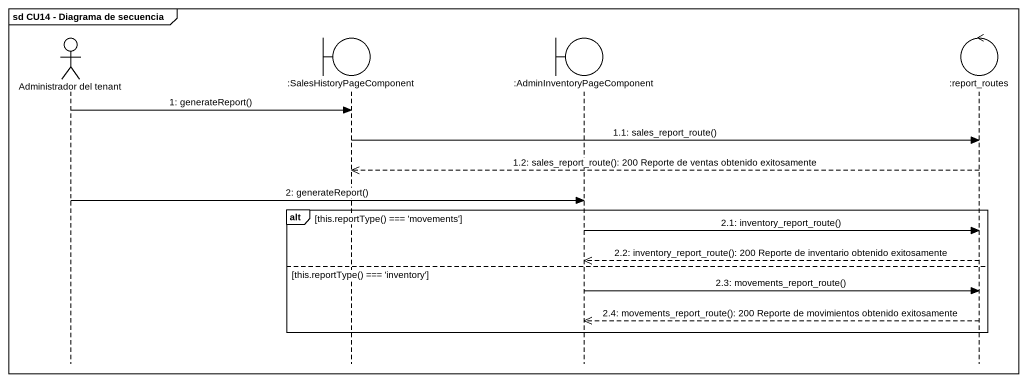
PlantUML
@startuml
mainframe sd CU14 - Diagrama de secuencia
hide footbox
actor "Administrador del tenant" as Administrador_del_tenant
boundary ":SalesHistoryPageComponent" as SalesHistoryPageComponent
boundary ":AdminInventoryPageComponent" as AdminInventoryPageComponent
control ":report_routes" as report_routes

Administrador_del_tenant -> SalesHistoryPageComponent : 1: generateReport()
SalesHistoryPageComponent -> report_routes : 1.1: sales_report_route()
report_routes -->> SalesHistoryPageComponent : 1.2: sales_report_route(): 200 Reporte de ventas obtenido exitosamente
Administrador_del_tenant -> AdminInventoryPageComponent : 2: generateReport()
alt this.reportType() === 'movements'
  AdminInventoryPageComponent -> report_routes : 2.1: inventory_report_route()
  report_routes -->> AdminInventoryPageComponent : 2.2: inventory_report_route(): 200 Reporte de inventario obtenido exitosamente
else this.reportType() === 'inventory'
  AdminInventoryPageComponent -> report_routes : 2.3: movements_report_route()
  report_routes -->> AdminInventoryPageComponent : 2.4: movements_report_route(): 200 Reporte de movimientos obtenido exitosamente
end
@enduml
